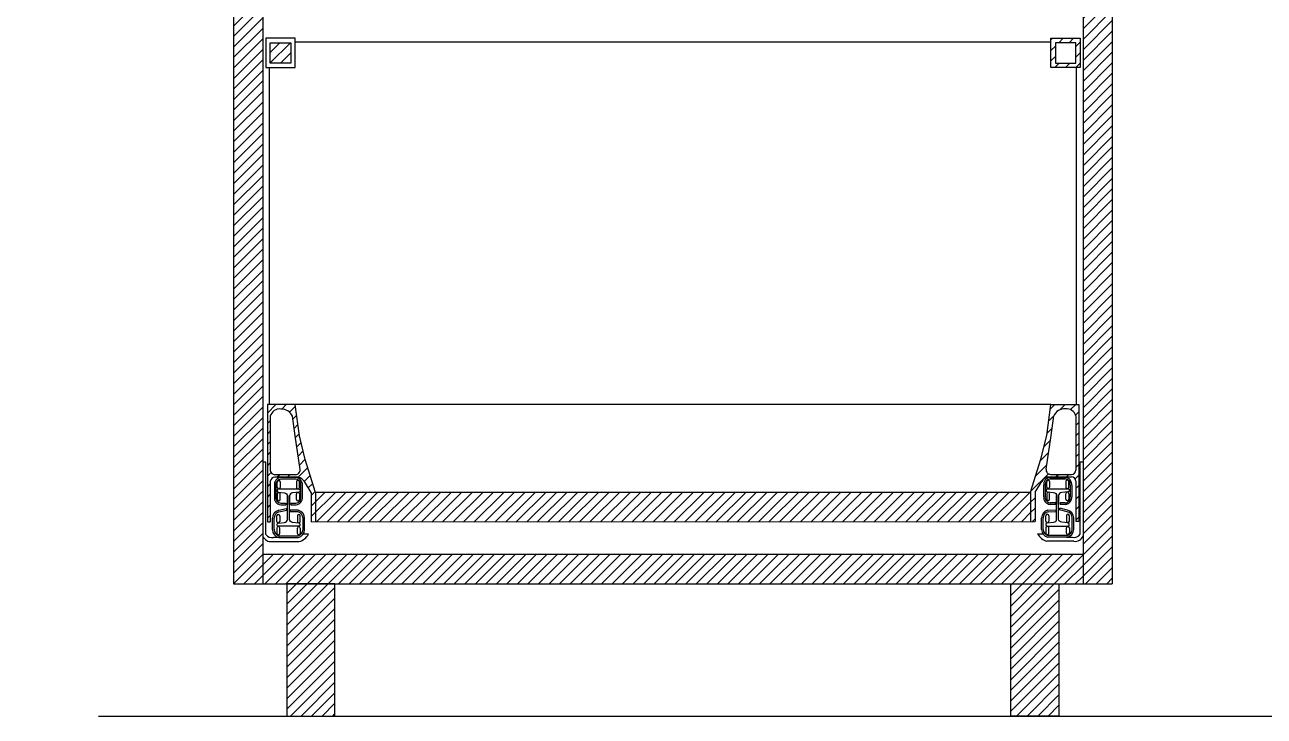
# Model space of a CAD drawing. Header units: millimetres. Extents: x -327 to 34504, y -289 to 580.
# Drawn here: x 1168.4 to 1253.1, y 309.4 to 356.6 of the extents above; entities that cross this region are included whole.
import ezdxf

# ---------------------------------------------------------------- set-up
doc = ezdxf.new("R2010")
doc.units = ezdxf.units.MM
doc.layers.add('A-GLAZ-FULL', color=4, linetype='Continuous', lineweight=25)
for name, color, linetype in [('FINESTRE', 4, 'Continuous'), ('G-ANNO-LOGO', 3, 'Continuous'), ('linee sezionate', 4, 'Continuous'), ('prospetti', 2, 'Continuous'), ('viti', 5, 'Continuous')]:
    doc.layers.add(name, color=color, linetype=linetype)
pattern_1 = [(45, (0, 0), (-0.3592102448427661, 0.3592102448427661), [])]

msp = doc.modelspace()

# ---------------------------------------------------------------- hatches: boundary and pattern name
at = {"layer": 'G-ANNO-LOGO'}
h = msp.add_hatch(dxfattribs=at)
h.set_pattern_fill('ANSI31', color=256, scale=0.16)
h.set_pattern_definition(pattern_1)
h.paths.add_polyline_path([(1016.667294711189, 318.4269184481637), (1013.384316685488, 318.4269184481637), (1013.384218231937, 309.4054568721264), (1016.667196257638, 309.4054568721264)])
h.paths.add_polyline_path([(1011.742729219086, 318.4269184481637), (1010.742729219086, 318.4269184481637), (1010.742729219086, 309.3936626701835), (1011.742729219086, 309.3936626701835)])
h.paths.add_polyline_path([(1066.101338210969, 318.4222081361332), (1062.818360185267, 318.4222081361332), (1062.818262180534, 309.4054568721264), (1066.101240206235, 309.4054568721264)])
h.paths.add_polyline_path([(1068.742729219086, 320.4269184481636), (1067.942729219085, 320.4269184481636), (1010.742729219086, 320.4269184481636), (1010.742729219086, 318.4269184481637), (1011.742729219086, 318.4269184481637), (1068.742729219086, 318.4269184481636)])
h.paths.add_polyline_path([(1025.867302083134, 401.6340675490414), (1019.756720704572, 401.6340675490414), (1008.742729219086, 401.6340675490412), (1008.742729219086, 398.8340675490413), (1025.867302083134, 398.8340675490413)])
h.paths.add_polyline_path([(1068.742729219086, 401.6340675490413), (1060.49444157545, 401.6340675490413), (1056.367302083134, 401.6340675490414), (1056.367302083134, 398.8340675490414), (1060.999724961829, 398.8340675490414), (1068.742729219086, 398.8340675490414)])
h.paths.add_polyline_path([(1184.898342323598, 392.125751296112), (1184.970367818224, 392.2856685378056), (1184.970367818224, 392.3946687002758), (1184.898342323598, 392.3946666731435), (1184.898342323598, 393.2273954971765), (1184.970367818224, 393.3933936891103), (1184.970367818224, 393.5023938515805), (1184.898342323598, 393.5023918244483), (1184.898342323598, 393.6498933777879), (1184.970367818224, 393.6498939438284), (1184.970367818224, 393.3933936891103), (1184.970367818224, 393.0798857086279), (1184.913846681422, 392.5421683483302), (1184.970367818224, 392.5421687925236), (1184.970367818224, 392.2856685378056), (1184.970367818224, 391.9721605573231), (1184.913986104136, 391.4405500991382), (1184.970367818224, 391.440550542236), (1184.970367818224, 391.1840502875179), (1184.970367818224, 390.8705423070355), (1184.898342323598, 390.2602608833029), (1184.898342323598, 391.0180520890476), (1184.970367818224, 391.1840502875179), (1184.970367818224, 391.2930504499881), (1184.898342323598, 391.2930484228559)])
h.paths.add_polyline_path([(1185.197269998281, 393.9794314694046), (1185.197269998281, 395.3794314694047), (1186.597269998281, 395.3794314694047), (1186.597269998281, 393.9794314694046)])
h.paths.add_polyline_path([(1185.211166004953, 355.3794267418391), (1186.611166004953, 355.3794267418391), (1186.611166004953, 353.979426741839), (1185.211166004953, 353.979426741839)])
h.paths.add_polyline_path([(1242.698234554466, 398.4269184481634), (1240.698234554466, 398.4269184481632), (1240.6979007317, 397.7508796726756), (1240.695995573834, 393.8926629011814), (1240.69667238341, 371.3788548941081), (1242.698234554466, 371.3788548941081)])
h.paths.add_polyline_path([(1242.698234554466, 371.3788548941081), (1240.69667238341, 371.3788548941081), (1240.697012326988, 360.070763626181), (1242.698234554466, 360.070763626181)])
h.paths.add_polyline_path([(1242.698234554466, 360.070763626181), (1240.697012326988, 360.070763626181), (1240.698013839091, 326.7558520250373), (1240.709789314879, 326.7558520250373), (1240.709789314877, 321.7011913751185), (1240.698264223299, 318.4269184481636), (1242.698234554466, 318.4269184481636)])
h.paths.add_polyline_path([(1239.056843546349, 318.4222081361329), (1235.773865520647, 318.4222081361329), (1235.773767515914, 309.405456872126), (1239.056745541615, 309.405456872126)])
h.paths.add_polyline_path([(1189.622800046569, 318.4269184481634), (1186.339822020868, 318.4269184481634), (1186.339723567317, 309.405456872126), (1189.622701593019, 309.405456872126)])
h.paths.add_polyline_path([(1240.698203950636, 320.4318652272588), (1184.705905983056, 320.4318874758237), (1184.698234554466, 318.4269184481634), (1240.698264223299, 318.4269184481636)])
h.paths.add_polyline_path([(1237.123814715301, 324.6759678705772), (1188.2966715036, 324.6759678705762), (1188.2966715036, 322.6760720906145), (1237.123814715301, 322.6930346463055)])
edge = h.paths.add_edge_path()
edge.add_line((1187.602070665762, 326.9268159955448), (1187.200877073462, 328.5321003406619))
edge.add_line((1187.200877073462, 328.5321003406619), (1186.91107119347, 330.6657444185589))
edge.add_line((1186.91107119347, 330.6657444185589), (1185.01107119347, 330.6657444185589))
edge.add_line((1185.01107119347, 330.6657444185589), (1185.01107119347, 322.6657444185596))
edge.add_line((1185.01107119347, 322.6657444185596), (1185.21107119347, 322.6657444185589))
edge.add_line((1185.21107119347, 322.6657444185589), (1185.211071193473, 325.4308023834462))
edge.add_arc((1185.527693399851, 325.3989611118292), 0.3182192454115857, 92.61800850700939, 174.2573284973346, ccw=False)
edge.add_line((1185.513158108904, 325.7168482198839), (1187.132639738548, 325.7168482198839))
edge.add_arc((1186.939671474373, 325.0424670647142), 0.7014461443522467, 31.80575534375828, 74.03198988194993, ccw=False)
edge.add_line((1187.535788294641, 325.4121580573292), (1187.996671503602, 324.6657444185548))
edge.add_line((1187.996671503602, 324.6657444185548), (1187.996671503601, 322.6759678705768))
edge.add_line((1187.996671503601, 322.6759678705768), (1188.2966715036, 322.6760720906145))
edge.add_line((1188.2966715036, 322.6760720906145), (1188.2966715036, 324.6657444185583))
edge.add_line((1188.2966715036, 324.6657444185583), (1187.602070665762, 326.9268159955448))
edge = h.paths.add_edge_path(flags=16)
edge.add_line((1186.940338504117, 325.8832892631556), (1185.513158108909, 325.8832892631556))
edge.add_arc((1185.527693399849, 326.2011763712106), 0.3182192454115149, 185.7426715026552, 267.38199149434246, ccw=False)
edge.add_line((1185.21107119347, 326.1693350995936), (1185.21107119347, 329.874636378734))
edge.add_arc((1185.849258795136, 329.7124096487777), 0.6584838090888965, 82.8301249299297, 165.7375415521344, ccw=False)
edge.add_arc((1185.973349309938, 329.5566376576012), 0.8101911533179647, 23.110045948686377, 92.96473279909333, ccw=False)
edge.add_line((1186.718524804887, 329.8746363787359), (1186.900877073462, 328.5321003406601))
edge.add_line((1186.900877073462, 328.5321003406601), (1187.242425419555, 326.2330176428291))
edge.add_arc((1186.925803213176, 326.2011763712114), 0.3182192454123327, -87.38199149398139, 5.7426715027754085, ccw=False)
h = msp.add_hatch(dxfattribs=at)
h.set_pattern_fill('ANSI31', color=256, scale=0.16)
h.set_pattern_definition(pattern_1)
h.paths.add_polyline_path([(1184.695995573833, 393.892662901183), (1184.6979007317, 397.7508796726756), (1184.696724261115, 397.7508796726756), (1184.698234554466, 398.4269184481634), (1182.698234554466, 398.4269184481636), (1182.698234554466, 318.4269184481634), (1184.698234554466, 318.4269184481634)])
h = msp.add_hatch(dxfattribs=at)
h.set_pattern_fill('ANSI31', color=256, scale=0.16)
h.set_pattern_definition(pattern_1)
h.paths.add_polyline_path([(1238.287846480353, 325.7340192156503), (1239.878257528102, 325.7340192156503, -0.3983291587624251), (1240.209415025428, 325.4479733792126), (1240.209415025431, 322.6829154143253), (1240.409415025431, 322.682915414326), (1240.409415025431, 330.6829154143253), (1238.509415025431, 330.6829154143253), (1238.219609145439, 328.5492713364282), (1237.818415553138, 326.9439869913109), (1237.123814715301, 324.6829154143247), (1237.123814715301, 322.6930346463055), (1237.423814715301, 322.6931388663432), (1237.423814715299, 324.6829154143211), (1237.883257964461, 325.4269969967035, -0.1873712240567291)])
h.paths.add_polyline_path([(1238.178060799346, 326.2501886385957), (1238.519609145439, 328.5492713364282), (1238.701961414014, 329.8918073745024, -0.3146018470495658), (1239.489041017204, 330.3829154143252, -0.3784042223266667), (1240.209415025431, 329.8918073745004), (1240.209415025431, 326.18650609536, -0.3720919734198605), (1239.907328109992, 325.900460258922), (1238.509218296668, 325.900460258922, -0.457628233928517)], flags=16)
h.paths.add_polyline_path([(1240.509509836913, 355.6800200693791), (1238.509509836913, 355.6800200693791), (1238.509509836913, 353.6800200693791), (1240.509509836913, 353.6800200693791)])
h.paths.add_polyline_path([(1240.209509836913, 355.3800200693791), (1240.209509836913, 353.980020069379), (1238.809509836913, 353.980020069379), (1238.809509836913, 355.3800200693791)], flags=16)
h.paths.add_polyline_path([(1234.597811343819, 364.6759725981427), (1188.282775496928, 364.6759725981418), (1188.282775496928, 362.6760768181801), (1234.597811343819, 362.6921666674567)])
h.paths.add_polyline_path([(1187.588174659091, 366.92682072311), (1187.18698106679, 368.5321050682273), (1186.897175186798, 370.6657491461244), (1184.997175186798, 370.6657491461244), (1184.997175186798, 362.6657491461251), (1185.197175186798, 362.6657491461244), (1185.197175186801, 365.4308071110117, -0.3720919734132205), (1185.499262102232, 365.7168529474494), (1187.118743731876, 365.7168529474494, -0.1863602751135484), (1187.521892287966, 365.4121627849004), (1187.98277549693, 364.6657491461203), (1187.982775496929, 362.6759725981424), (1188.282775496928, 362.6760768181801), (1188.282775496928, 364.6657491461239)])
h.paths.add_polyline_path([(1186.926442497445, 365.8832939907211), (1185.499262102237, 365.8832939907211, -0.3720919734200344), (1185.197175186798, 366.1693398271591), (1185.197175186798, 369.8746411062995, -0.3784042223277538), (1185.917549195028, 370.3657491461245, -0.3146018470488442), (1186.704628798215, 369.8746411063014), (1186.88698106679, 368.5321050682279), (1187.228529412883, 366.2330223703948, -0.4302784058212075)], flags=16)
h.paths.add_polyline_path([(1237.109918708629, 364.6759725981428), (1234.597811343819, 364.6759725981427), (1234.597811343819, 362.6921666674567), (1237.109918708629, 362.693039373871)])
h.paths.add_polyline_path([(1240.495613830241, 395.6800247969446), (1238.495613830241, 395.6800247969446), (1238.495613830241, 393.6800247969446), (1240.495613830241, 393.6800247969446)])
h.paths.add_polyline_path([(1240.195613830241, 395.3800247969447), (1240.195613830241, 393.9800247969446), (1238.795613830241, 393.9800247969446), (1238.795613830241, 395.3800247969447)], flags=16)

# ---------------------------------------------------------------- linework, layer by layer
for p, q in [((1184.710696904022, 326.738681029271), (1184.710696904023, 321.684020379355)), ((1240.709789314879, 326.7558520250374), (1240.709789314878, 321.7011913751214))]:
    msp.add_line(p, q)
at = {"layer": 'A-GLAZ-FULL'}
msp.add_line((1173.482045585493, 309.3936626701835), (1433.325674304426, 309.3936626701835), dxfattribs=at)
at = {"layer": 'FINESTRE'}
for p, q in [((1185.487015778813, 325.1531119842598), (1185.487015778813, 324.3641051354523)), ((1185.598794543752, 325.1516534942343), (1185.598794543752, 324.3655636254759)), ((1185.691172786147, 325.0187014147191), (1185.691172786147, 325.3907337205178)), ((1185.893586722392, 325.3907337205178), (1185.893586722392, 325.0187014147191)), ((1186.974271522324, 325.6855479708895), (1185.919391472137, 325.6855479708897)), ((1186.960549062876, 325.5737692059504), (1185.933113931584, 325.5737692059504)), ((1187.000076272068, 325.3907337205178), (1187.000076272068, 325.0187014147191)), ((1187.202490208312, 325.0187014147191), (1187.202490208312, 325.3907337205178)), ((1187.29486845071, 324.3655636254655), (1187.29486845071, 325.1516534942359)), ((1187.406647215648, 324.3641051354523), (1187.406647215648, 325.1531119842598)), ((1238.013839003253, 324.3812761312187), (1238.013839003253, 325.1702829800262)), ((1238.125617768191, 324.3827346212319), (1238.125617768191, 325.1688244900023)), ((1238.217996010589, 325.0358724104855), (1238.217996010589, 325.4079047162842)), ((1238.420409946833, 325.4079047162842), (1238.420409946833, 325.0358724104855)), ((1238.446214696577, 325.7027189666559), (1239.501094746764, 325.7027189666561)), ((1238.459937156025, 325.5909402017168), (1239.487372287317, 325.5909402017168)), ((1239.526899496509, 325.4079047162842), (1239.526899496509, 325.0358724104855)), ((1239.729313432754, 325.0358724104855), (1239.729313432754, 325.4079047162842)), ((1239.821691675149, 325.1688244900007), (1239.821691675149, 324.3827346212423)), ((1239.933470440088, 325.1702829800262), (1239.933470440088, 324.3812761312187)), ((1185.691172786147, 324.5703937819681), (1185.691172786147, 324.1983614761693)), ((1185.893586722392, 324.1983614761693), (1185.893586722392, 324.5703937819681)), ((1187.000076272068, 324.1983614761693), (1187.000076272068, 324.5703937819681)), ((1187.202490208312, 324.5703937819681), (1187.202490208312, 324.1983614761693)), ((1238.217996010589, 324.5875647777344), (1238.217996010589, 324.2155324719357)), ((1238.420409946833, 324.2155324719357), (1238.420409946833, 324.5875647777344)), ((1239.526899496509, 324.2155324719357), (1239.526899496509, 324.5875647777344)), ((1239.729313432754, 324.5875647777344), (1239.729313432754, 324.2155324719357)), ((1185.787149577358, 323.4518183850714), (1186.312152898899, 323.5755219969788)), ((1185.800872036805, 323.3400396201321), (1186.337788684693, 323.4667226459787)), ((1185.919391472137, 323.8316691488224), (1186.277577541406, 323.8316691488224)), ((1185.933113931583, 323.9434479137615), (1186.277577541406, 323.9434479137615)), ((1186.277577541406, 323.9434479137615), (1186.277577541406, 323.8316691488226)), ((1186.337788684693, 323.4667226459785), (1186.312152898899, 323.5755219969788)), ((1186.55900776657, 323.3521679986575), (1186.561431270747, 323.4639204881994)), ((1187.110533811514, 323.3400396201312), (1186.55900776657, 323.3521679986575)), ((1187.124256270961, 323.4518183850712), (1186.561431270747, 323.4639204881994)), ((1186.607025743224, 323.9434479137615), (1186.960549062878, 323.9434479137615)), ((1186.607025743224, 323.9434479137615), (1186.607025743224, 323.8316691488226)), ((1186.607025743224, 323.8316691488226), (1186.974271522325, 323.8316691488226)), ((1238.29622994794, 323.4689893808376), (1238.859054948154, 323.4810914839658)), ((1238.309952407387, 323.3572106158975), (1238.861478452331, 323.3693389944239)), ((1238.813460475677, 323.848840144589), (1238.446214696576, 323.848840144589)), ((1238.813460475677, 323.9606189095279), (1238.459937156023, 323.9606189095279)), ((1238.813460475677, 323.9606189095279), (1238.813460475677, 323.848840144589)), ((1238.861478452331, 323.3693389944239), (1238.859054948154, 323.4810914839658)), ((1239.082697534208, 323.4838936417449), (1239.108333320002, 323.5926929927451)), ((1239.619614182096, 323.3572106158985), (1239.082697534208, 323.4838936417451)), ((1239.633336641543, 323.4689893808378), (1239.108333320002, 323.5926929927451)), ((1239.487372287318, 323.9606189095279), (1239.142908677495, 323.9606189095279)), ((1239.142908677495, 323.9606189095279), (1239.142908677495, 323.848840144589)), ((1239.501094746764, 323.8488401445887), (1239.142908677495, 323.8488401445887)), ((1185.354773884035, 322.1303755496338), (1185.354773884035, 322.9193823984415)), ((1185.466552648974, 322.1318340396592), (1185.466552648974, 322.9179239084176)), ((1185.651097886252, 322.6922064478888), (1185.651097886252, 323.0642387536875)), ((1185.853511822497, 323.0642387536875), (1185.853511822497, 322.6922064478888)), ((1187.057894025821, 323.0642387536875), (1187.057894025821, 322.6922064478888)), ((1187.260307962066, 322.6922064478888), (1187.260307962066, 323.0642387536875)), ((1187.444853199345, 322.1318340396592), (1187.444853199345, 322.9179239084176)), ((1187.556631964284, 322.1303755496338), (1187.556631964284, 322.9193823984415)), ((1237.863854254617, 322.1475465454001), (1237.863854254617, 322.9365533942079)), ((1237.975633019556, 322.1490050354256), (1237.975633019556, 322.935094904184)), ((1238.160178256835, 322.7093774436552), (1238.160178256835, 323.0814097494539)), ((1238.36259219308, 323.0814097494539), (1238.36259219308, 322.7093774436552)), ((1239.566974396404, 323.0814097494539), (1239.566974396404, 322.7093774436552)), ((1239.769388332649, 322.7093774436552), (1239.769388332649, 323.0814097494539)), ((1239.953933569927, 322.1490050354256), (1239.953933569927, 322.935094904184)), ((1240.065712334866, 322.1475465454001), (1240.065712334866, 322.9365533942079)), ((1185.651097886252, 322.2432968757894), (1185.651097886252, 321.8712645699907)), ((1185.787149577357, 321.5979395630043), (1187.124256270961, 321.5979395630038)), ((1185.800872036805, 321.7097183279432), (1187.110533811514, 321.7097183279432)), ((1185.853511822497, 321.8712645699907), (1185.853511822497, 322.2432968757894)), ((1187.057894025821, 321.8712645699907), (1187.057894025821, 322.2432968757894)), ((1187.260307962066, 322.2432968757894), (1187.260307962066, 321.8712645699907)), ((1238.160178256835, 322.2604678715558), (1238.160178256835, 321.888435565757)), ((1239.633336641544, 321.6151105587707), (1238.29622994794, 321.6151105587702)), ((1239.619614182096, 321.7268893237095), (1238.309952407387, 321.7268893237095)), ((1238.36259219308, 321.888435565757), (1238.36259219308, 322.2604678715558)), ((1239.566974396404, 321.888435565757), (1239.566974396404, 322.2604678715558)), ((1239.769388332649, 322.2604678715558), (1239.769388332649, 321.888435565757))]:
    msp.add_line(p, q, dxfattribs=at)
for points in [[(1187.161993282895, 324.9004804304068), (1185.749412565424, 324.9004804304057, 0.3390630053013972), (1185.672063510715, 324.8283382224554), (1185.672063510715, 324.7607569742318, 0.3390630053013445), (1185.749412565446, 324.6886147662835), (1186.179176455127, 324.6438938196943, -0.3634637134970842), (1186.388877719475, 324.4363881905258), (1186.388877719475, 323.8445109948384)], [(1187.161993282895, 322.3618188297758), (1185.749412565424, 322.3618188297769, -0.3390630053013972), (1185.672063510715, 322.4339610377272), (1185.672063510715, 322.501542285951, -0.3390630053013445), (1185.749412565446, 322.573684493899), (1186.179176455127, 322.6184054404885, 0.3634637134970842), (1186.388877719475, 322.825911069657), (1186.388877719475, 324.436388190526)], [(1187.161993282891, 324.900480430407, -0.3390630053013465), (1187.2393423376, 324.8283382224568), (1187.2393423376, 324.7607569742329, -0.3390630053013387), (1187.161993282884, 324.6886147662835), (1186.732229393203, 324.6438938196943, 0.3634637134970739), (1186.522528128855, 324.4363881905258), (1186.522528128855, 323.8445109948384)], [(1187.161993282891, 322.3618188297755, 0.3390630053013465), (1187.2393423376, 322.4339610377258), (1187.2393423376, 322.5015422859497, 0.3390630053013387), (1187.161993282884, 322.573684493899), (1186.732229393203, 322.6184054404885, -0.3634637134970739), (1186.522528128855, 322.825911069657), (1186.522528128855, 324.436388190526)], [(1238.25849293601, 324.9176514261734, 0.3390630053013465), (1238.181143881301, 324.8455092182231), (1238.181143881301, 324.7779279699993, 0.3390630053013387), (1238.258492936017, 324.7057857620499), (1238.688256825698, 324.6610648154607, -0.3634637134970739), (1238.897958090046, 324.4535591862922), (1238.897958090046, 323.8616819906048)], [(1238.25849293601, 322.3789898255419, -0.3390630053013465), (1238.181143881301, 322.4511320334922), (1238.181143881301, 322.518713281716, -0.3390630053013387), (1238.258492936017, 322.5908554896654), (1238.688256825698, 322.6355764362548, 0.3634637134970739), (1238.897958090046, 322.8430820654233), (1238.897958090046, 324.4535591862924)], [(1238.258492936006, 324.9176514261732), (1239.671073653477, 324.917651426172, -0.3390630053013972), (1239.748422708186, 324.8455092182218), (1239.748422708186, 324.7779279699981, -0.3390630053013445), (1239.671073653455, 324.7057857620499), (1239.241309763774, 324.6610648154607, 0.3634637134970842), (1239.031608499426, 324.4535591862922), (1239.031608499426, 323.8616819906048)], [(1238.258492936006, 322.3789898255421), (1239.671073653477, 322.3789898255433, 0.3390630053013972), (1239.748422708186, 322.4511320334935), (1239.748422708186, 322.5187132817174, 0.3390630053013445), (1239.671073653455, 322.5908554896654), (1239.241309763774, 322.6355764362548, -0.3634637134970842), (1239.031608499426, 322.8430820654233), (1239.031608499426, 324.4535591862924)]]:
    msp.add_lwpolyline(points, format="xyb", dxfattribs=at)
for points in [[(1186.339822020868, 318.4269184481634), (1186.339723567317, 309.405456872126), (1189.622701593019, 309.405456872126), (1189.622800046569, 318.4269184481634)], [(1239.056843546349, 318.4222081361329), (1239.056745541615, 309.405456872126), (1235.773767515914, 309.405456872126), (1235.773865520647, 318.4222081361329)]]:
    msp.add_lwpolyline(points, close=True, dxfattribs=at)
for centre, radius, start, end in [((1185.849258795135, 329.7124096487752), 0.6584838090886592, 82.8301249311255, 165.7375415518977), ((1185.973349309938, 329.5566376576012), 0.8101911533180243, 23.11004594855963, 92.96473280011318), ((1239.447136908963, 329.5738086533676), 0.8101911533180243, 87.0352671998868, 156.8899540514342), ((1239.571227423766, 329.7295806445416), 0.6584838090886592, 14.26245844810229, 97.16987506890057), ((1185.527693399849, 326.2011763712106), 0.3182192454115736, 185.7426715022656, 267.3819914930091), ((1186.925803213175, 326.2011763712115), 0.3182192454125646, 272.6180085071474, 5.74267150278278), ((1238.494683005726, 326.2183473669779), 0.3182192454125646, 174.2573284972172, 267.3819914928265), ((1239.892792819052, 326.218347366977), 0.3182192454115736, 272.618008507017, 354.2573284977344), ((1185.527693399851, 325.3989611118292), 0.3182192454115736, 92.61800850699088, 174.2573284977344), ((1185.975061108658, 325.1985624661186), 0.4901571077594137, 96.52144511655723, 185.3204718266871), ((1185.959346219553, 325.2095431850578), 0.3651694500186959, 94.1194439420839, 189.1214836038527), ((1185.79237975427, 325.3907337205178), 0.1012069681223789, 0, 180), ((1185.79237975427, 325.0187014147191), 0.1012069681223789, 180, 0), ((1186.934316774908, 325.2095431850578), 0.3651694500186959, 350.8785163961473, 85.88055605791612), ((1186.934316774906, 325.2095431850578), 0.3651694500186959, 350.8785163961535, 85.88055605791612), ((1186.918601885803, 325.1985624661186), 0.4901571077594137, 354.6795281733129, 83.47855488349524), ((1186.918601885802, 325.1985624661186), 0.4901571077594137, 354.6795281733195, 83.47855488344278), ((1187.10128324019, 325.3907337205178), 0.1012069681223789, 0, 180), ((1187.10128324019, 325.0187014147191), 0.1012069681223789, 180, 0), ((1186.939671474374, 325.0424670647146), 0.7014461443518485, 31.80575536917784, 74.03198988200994), ((1238.480814744527, 325.059638060481), 0.7014461443518485, 105.9680101180177, 148.1942446308136), ((1238.501884333098, 325.215733461885), 0.4901571077594137, 96.52144511653097, 185.3204718266871), ((1238.501884333099, 325.215733461885), 0.4901571077594137, 96.52144511655723, 185.3204718266805), ((1238.486169443993, 325.2267141808242), 0.3651694500186959, 94.1194439420839, 189.1214836038527), ((1238.486169443995, 325.2267141808242), 0.3651694500186959, 94.1194439420839, 189.1214836038465), ((1238.319202978711, 325.4079047162842), 0.1012069681223789, 0, 180), ((1238.319202978711, 325.0358724104855), 0.1012069681223789, 180, 0), ((1239.461139999348, 325.2267141808242), 0.3651694500186959, 350.8785163961473, 85.88055605791612), ((1239.445425110243, 325.215733461885), 0.4901571077594137, 354.6795281733129, 83.47855488344278), ((1239.628106464631, 325.4079047162842), 0.1012069681223789, 0, 180), ((1239.628106464631, 325.0358724104855), 0.1012069681223789, 180, 0), ((1239.89279281905, 325.4161321075956), 0.3182192454115736, 5.742671502265596, 87.38199149298306), ((1185.975061108658, 324.3186546535931), 0.4901571077594137, 174.6795281733129, 263.4785548834428), ((1185.959346219553, 324.3076739346541), 0.3651694500186959, 170.8785163961535, 265.880556057916), ((1185.79237975427, 324.5703937819681), 0.1012069681223789, 0, 180), ((1185.79237975427, 324.1983614761693), 0.1012069681223789, 180, 0), ((1186.934316774908, 324.3076739346541), 0.3651694500186959, 274.1194439420839, 9.121483603852669), ((1186.918601885803, 324.3186546535931), 0.4901571077594137, 276.5214451165572, 5.320471826687088), ((1187.10128324019, 324.5703937819681), 0.1012069681223789, 0, 180), ((1187.10128324019, 324.1983614761693), 0.1012069681223789, 180, 0), ((1238.501884333098, 324.3358256493594), 0.4901571077594137, 174.6795281733129, 263.478554883469), ((1238.486169443993, 324.3248449304205), 0.3651694500186959, 170.8785163961473, 265.880556057916), ((1238.319202978711, 324.5875647777344), 0.1012069681223789, 0, 180), ((1238.319202978711, 324.2155324719357), 0.1012069681223789, 180, 0), ((1239.461139999348, 324.3248449304205), 0.3651694500186959, 274.1194439420839, 9.121483603846478), ((1239.445425110243, 324.3358256493594), 0.4901571077594137, 276.5214451165572, 5.320471826687088), ((1239.628106464631, 324.5875647777344), 0.1012069681223789, 0, 180), ((1239.628106464631, 324.2155324719357), 0.1012069681223789, 180, 0), ((1185.915873798072, 322.9055073890065), 0.5612714400536464, 103.2584516485853, 178.5834652948898), ((1185.915873798072, 322.9055073890065), 0.4494926751145616, 104.8238335719891, 178.4170939742167), ((1186.995532050247, 322.9055073890067), 0.4494926751145572, 1.582906025770303, 75.17616642801096), ((1186.995532050247, 322.9055073890063), 0.5612714400536504, 1.416534705129738, 76.74154835146845), ((1238.424954168654, 322.9226783847727), 0.5612714400536504, 103.2584516485585, 178.5834652948703), ((1238.424954168654, 322.9226783847731), 0.4494926751145572, 104.8238335719624, 178.4170939742297), ((1239.504612420829, 322.9226783847729), 0.4494926751145616, 1.582906025783335, 75.17616642803762), ((1239.504612420829, 322.9226783847729), 0.5612714400536464, 1.41653470511019, 76.74154835144151), ((1185.752304854375, 323.0642387536875), 0.1012069681223789, 0, 180), ((1185.752304854375, 322.6922064478888), 0.1012069681223789, 180, 0), ((1187.159100993944, 323.0642387536875), 0.1012069681223789, 0, 180), ((1187.159100993944, 322.6922064478888), 0.1012069681223789, 180, 0), ((1238.261385224957, 323.0814097494539), 0.1012069681223789, 0, 180), ((1238.261385224957, 322.7093774436552), 0.1012069681223789, 180, 0), ((1239.668181364526, 323.0814097494539), 0.1012069681223789, 0, 180), ((1239.668181364526, 322.7093774436552), 0.1012069681223789, 180, 0), ((1185.915873798072, 322.1442505590687), 0.561271440053604, 181.4165347051102, 256.7415483514147), ((1185.915873798072, 322.1442505590687), 0.4494926751144594, 181.5829060255878, 255.1761664281183), ((1185.752304854375, 322.2432968757894), 0.1012069681223789, 0, 180), ((1185.752304854375, 321.8712645699907), 0.1012069681223789, 180, 0), ((1187.159100993944, 322.2432968757894), 0.1012069681223789, 0, 180), ((1187.159100993944, 321.8712645699907), 0.1012069681223789, 180, 0), ((1186.995532050247, 322.144250559069), 0.4494926751146129, 284.823833571828, 358.4170939743926), ((1186.995532050247, 322.144250559069), 0.5612714400537585, 283.2584516485315, 358.5834652948702), ((1238.424954168654, 322.1614215548353), 0.5612714400537585, 181.4165347051297, 256.7415483514415), ((1238.424954168654, 322.1614215548353), 0.4494926751146129, 181.5829060256074, 255.1761664281454), ((1238.261385224957, 322.2604678715558), 0.1012069681223789, 0, 180), ((1238.261385224957, 321.888435565757), 0.1012069681223789, 180, 0), ((1239.668181364526, 322.2604678715558), 0.1012069681223789, 0, 180), ((1239.668181364526, 321.888435565757), 0.1012069681223789, 180, 0), ((1239.504612420829, 322.1614215548351), 0.4494926751144594, 284.8238335718815, 358.4170939744122), ((1239.504612420829, 322.1614215548351), 0.561271440053604, 283.2584516485584, 358.5834652948898)]:
    msp.add_arc(centre, radius, start, end, dxfattribs=at)
at = {"layer": 'linee sezionate'}
for p, q in [((1182.698234554466, 398.4269184481636), (1182.698234554466, 318.4269184481634)), ((1242.698234554466, 398.4269184481634), (1242.698234554466, 318.4269184481636)), ((1184.695995573833, 393.892662901183), (1184.698234554466, 318.4269184481636)), ((1240.695995573834, 393.8926629011814), (1240.698264223299, 318.4269184481633)), ((1185.01107119347, 330.6657444185589), (1185.01107119347, 322.6657444185589)), ((1186.91107119347, 330.6657444185589), (1185.01107119347, 330.6657444185589)), ((1187.200877073462, 328.5321003406618), (1186.91107119347, 330.6657444185589)), ((1238.219609145439, 328.5492713364282), (1238.509415025431, 330.6829154143253)), ((1238.509415025431, 330.6829154143253), (1240.409415025431, 330.6829154143253)), ((1240.409415025431, 330.6829154143253), (1240.409415025431, 322.6829154143253)), ((1185.21107119347, 329.8746363787343), (1185.21107119347, 326.1693350995959)), ((1186.900877073462, 328.5321003406618), (1186.718524804887, 329.8746363787355)), ((1238.519609145439, 328.5492713364282), (1238.701961414014, 329.8918073745019)), ((1240.209415025431, 329.8918073745007), (1240.209415025431, 326.1865060953622)), ((1187.242425419555, 326.2330176428293), (1186.900877073462, 328.5321003406618)), ((1187.602070665763, 326.9268159955445), (1187.200877073462, 328.5321003406618)), ((1237.818415553138, 326.9439869913109), (1238.219609145439, 328.5492713364282)), ((1238.178060799346, 326.2501886385957), (1238.519609145439, 328.5492713364282)), ((1188.2966715036, 324.6657444185583), (1187.602070665763, 326.9268159955445)), ((1237.123814715301, 324.6829154143247), (1237.818415553138, 326.9439869913109)), ((1186.940338504118, 325.8832892631556), (1185.513158108908, 325.8832892631556)), ((1238.480147714783, 325.900460258922), (1239.907328109993, 325.900460258922)), ((1185.211071193473, 325.430802383444), (1185.21107119347, 322.6657444185589)), ((1187.132639738545, 325.7168482198839), (1185.513158108904, 325.7168482198839)), ((1187.9966715036, 324.6657444185585), (1187.535788294477, 325.4121580575942)), ((1237.423814715301, 324.6829154143248), (1237.884697924424, 325.4293290533606)), ((1238.287846480356, 325.7340192156503), (1239.907328109997, 325.7340192156503)), ((1240.209415025428, 325.4479733792103), (1240.209415025431, 322.6829154143253)), ((1187.996671503602, 324.6657444185587), (1187.996671503601, 322.6759678705769)), ((1237.1238147153, 324.6759678705772), (1188.2966715036, 324.6759678705762)), ((1188.2966715036, 324.6657444185589), (1188.2966715036, 322.6758636505391)), ((1237.123814715301, 324.6829154143253), (1237.123814715301, 322.6930346463055)), ((1237.423814715299, 324.6829154143251), (1237.423814715301, 322.6931388663432)), ((1185.01107119347, 322.6657444185596), (1185.21107119347, 322.6657444185589)), ((1187.9966715036, 322.6759678705768), (1237.423814715301, 322.6931388663432)), ((1240.409415025431, 322.682915414326), (1240.209415025431, 322.6829154143253)), ((1240.698203950636, 320.4318652272588), (1184.698203949976, 320.4318874788841)), ((1182.698234554466, 318.4269184481634), (1242.698234554466, 318.4269184481636))]:
    msp.add_line(p, q, dxfattribs=at)
for points in [[(1184.911166004953, 353.6794267418391), (1186.911166004953, 353.6794267418391), (1186.911166004953, 355.6794267418391), (1184.911166004953, 355.6794267418391)], [(1240.509509836913, 353.6800200693791), (1238.509509836913, 353.6800200693791), (1238.509509836913, 355.6800200693791), (1240.509509836913, 355.6800200693791)], [(1185.211166004953, 355.3794267418391), (1186.611166004953, 355.3794267418391), (1186.611166004953, 353.979426741839), (1185.211166004953, 353.979426741839)], [(1240.209509836913, 355.3800200693791), (1238.809509836913, 355.3800200693791), (1238.809509836913, 353.980020069379), (1240.209509836913, 353.980020069379)]]:
    msp.add_lwpolyline(points, close=True, dxfattribs=at)
at = {"layer": 'prospetti'}
for p, q in [((1186.911166004953, 355.4294267418391), (1238.509509836913, 355.4294267418391)), ((1185.161166004953, 330.6759678705768), (1185.161166004953, 353.6794267418391)), ((1240.260413498343, 330.6829154143253), (1240.260413498343, 353.6800200693791)), ((1238.508471363341, 330.6759678705768), (1186.91107119347, 330.6759678705768))]:
    msp.add_line(p, q, dxfattribs=at)
at = {"layer": 'viti'}
for p, q in [((1184.910696904022, 326.738681029271), (1184.710696904022, 326.7386810292709)), ((1184.710696904022, 326.738681028393), (1184.710696904022, 321.684020378477)), ((1184.710696904022, 326.738681028393), (1184.710696904024, 321.6840203793521)), ((1184.910696904023, 321.801051710795), (1184.910696904022, 326.738681029271)), ((1240.509789314878, 321.8182227065614), (1240.509789314879, 326.7558520250374)), ((1240.509789314879, 326.7558520250374), (1240.709789314879, 326.7558520250373)), ((1240.709789314879, 326.7558520241594), (1240.709789314879, 321.7011913742434)), ((1240.709789314879, 326.7558520241594), (1240.709789314877, 321.7011913751185)), ((1185.84826283812, 321.5979395630043), (1185.430891095934, 321.5979395630043)), ((1187.820605956206, 321.8249713045398), (1187.457144860995, 321.8249713045398)), ((1237.599880262695, 321.8421423003061), (1237.963341357906, 321.8421423003061)), ((1239.572223380781, 321.6151105587707), (1239.989595122967, 321.6151105587707)), ((1185.340301794476, 321.3184926506565), (1187.188345735446, 321.3184926506563)), ((1240.080184424425, 321.3356636464229), (1238.232140483455, 321.3356636464226))]:
    msp.add_line(p, q, dxfattribs=at)
for centre, radius, start, end in [((1185.268782475579, 321.9203006369044), 0.6060427916302327, 202.9466523764403, 276.7772878067668), ((1185.321025911171, 322.0842572993211), 0.4985732639039103, 214.6131076658381, 282.7301289553507), ((1186.861811400952, 322.3739990833819), 1.104861304022948, 287.1901177109365, 330.2035568560246), ((1238.558674817949, 322.3911700791483), 1.104861304022948, 209.7964431439632, 252.8098822890632), ((1240.09946030773, 322.1014282950874), 0.4985732639039103, 257.2698710446223, 325.3868923341672), ((1240.151703743322, 321.9374716326707), 0.6060427916302327, 263.2227121932331, 337.0533476235536)]:
    msp.add_arc(centre, radius, start, end, dxfattribs=at)

doc.saveas('drawing.dxf')
